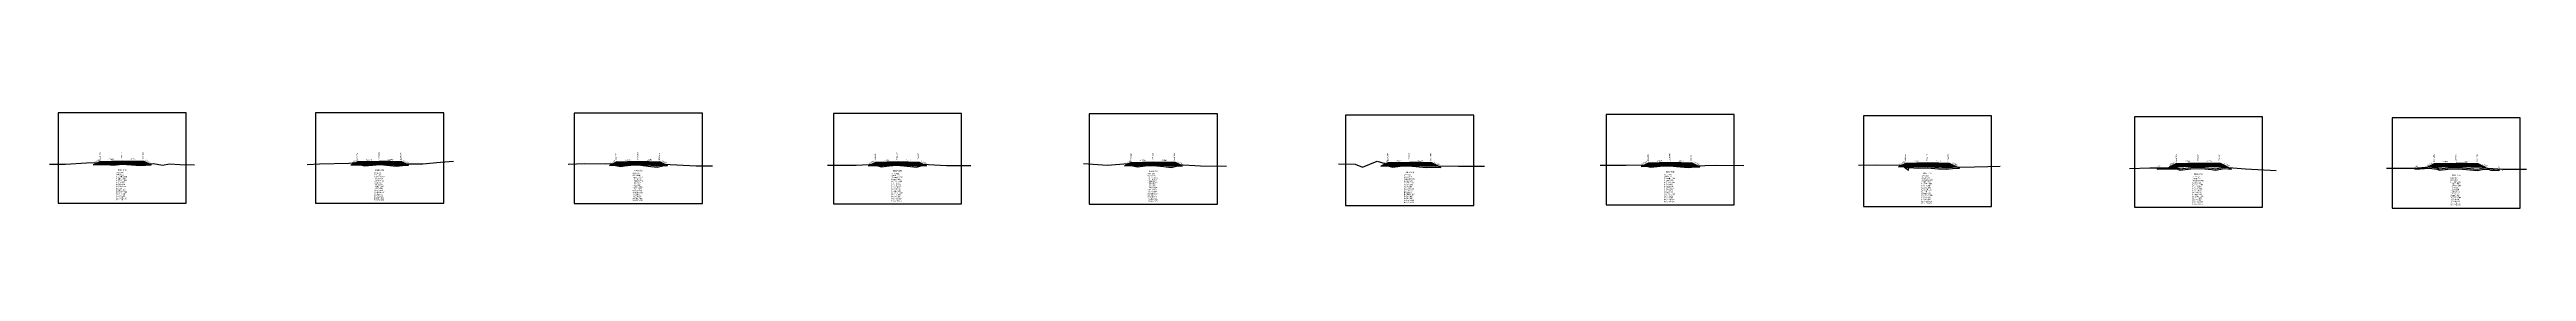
# Model space of a CAD drawing. Extents: x -7 to 78429, y 1189 to 1262.
# Drawn here: x 2437 to 3011, y 1224 to 1246 of the extents above; entities that cross this region are included whole.
import ezdxf
from ezdxf.enums import TextEntityAlignment as Align

# ---------------------------------------------------------------- set-up
doc = ezdxf.new("R2010")
doc.units = 0

msp = doc.modelspace()

# ---------------------------------------------------------------- linework, layer by layer
at = {"layer": 'A4_BORDER', "color": 7}
for points in [[(2439.026, 1225.104), (2468.726, 1225.104), (2468.726, 1246.104), (2439.026, 1246.104), (2439.026, 1225.104)], [(2498.672, 1225.06), (2528.372, 1225.06), (2528.372, 1246.06), (2498.672, 1246.06), (2498.672, 1225.06)], [(2558.595, 1224.96), (2588.295, 1224.96), (2588.295, 1245.96), (2558.595, 1245.96), (2558.595, 1224.96)], [(2618.633, 1224.92), (2648.333, 1224.92), (2648.333, 1245.92), (2618.633, 1245.92), (2618.633, 1224.92)], [(2677.893, 1224.853), (2707.593, 1224.853), (2707.593, 1245.853), (2677.893, 1245.853), (2677.893, 1224.853)], [(2737.3, 1224.552), (2767, 1224.552), (2767, 1245.552), (2737.3, 1245.552), (2737.3, 1224.552)], [(2797.625, 1224.67), (2827.325, 1224.67), (2827.325, 1245.67), (2797.625, 1245.67), (2797.625, 1224.67)], [(2857.23, 1224.335), (2886.93, 1224.335), (2886.93, 1245.335), (2857.23, 1245.335), (2857.23, 1224.335)], [(2920.007, 1224.145), (2949.707, 1224.145), (2949.707, 1245.145), (2920.007, 1245.145), (2920.007, 1224.145)], [(2979.709, 1223.877), (3009.409, 1223.877), (3009.409, 1244.877), (2979.709, 1244.877), (2979.709, 1223.877)]]:
    msp.add_lwpolyline(points, dxfattribs=at)
at = {"layer": 'CLEAR_GROUND', "color": 8}
for points in [[(2447.7, 1234.205), (2448.953, 1234.251), (2451.802, 1233.92), (2453.877, 1234.133), (2458.091, 1233.79), (2460.541, 1233.96)], [(2507.4, 1234.173), (2507.964, 1234.226), (2510.098, 1233.773), (2513.68, 1234.079), (2517.441, 1233.694), (2519.539, 1233.915), (2520.148, 1233.921)], [(2567.1, 1234.004), (2567.315, 1234.021), (2569.409, 1233.568), (2570.249, 1233.727), (2571.682, 1233.886), (2573.436, 1233.981), (2576.335, 1233.617), (2577.774, 1233.449), (2579.416, 1233.853), (2580.176, 1233.81)], [(2626.8, 1233.776), (2628.369, 1233.868), (2629.809, 1233.525), (2631.521, 1233.724), (2633.352, 1233.871), (2636.497, 1233.587), (2637.781, 1233.434), (2639.306, 1233.808), (2640.177, 1233.77)], [(2686.5, 1233.937), (2686.875, 1233.965), (2689.059, 1233.484), (2690.841, 1233.734), (2692.79, 1233.857), (2695.143, 1233.617), (2696.913, 1233.385), (2698.397, 1233.769), (2699.453, 1233.703)], [(2746.2, 1234.025), (2747.618, 1233.604), (2748.244, 1233.452), (2749.911, 1233.648), (2751.963, 1233.763), (2754.361, 1233.556), (2755.931, 1233.352), (2758.033, 1233.418), (2759.346, 1233.402)], [(2805.9, 1233.653), (2806.947, 1233.659), (2807.968, 1233.459), (2810.192, 1233.703), (2812.427, 1233.77), (2813.948, 1233.595), (2816.75, 1233.363), (2818.072, 1233.483), (2819.318, 1233.52)], [(2865.6, 1233.642), (2866.449, 1233.636), (2867.671, 1232.747), (2867.764, 1233.387), (2870.087, 1233.201), (2872.098, 1233.284), (2874.621, 1233.091), (2876.402, 1232.972), (2877.883, 1233.167), (2879.474, 1233.185)], [(2925.3, 1233.005), (2929.869, 1233.023), (2930.577, 1232.775), (2933.111, 1233.066), (2935.453, 1233.158), (2937.956, 1232.904), (2938.69, 1232.716), (2940.871, 1233.115), (2942.513, 1232.995)], [(2985, 1232.945), (2988.365, 1233.199), (2990.042, 1232.967), (2990.653, 1232.775), (2992.66, 1232.96), (2995.153, 1233.038), (2997.79, 1232.808), (2999.523, 1232.64), (3000.929, 1233.004), (3004.616, 1232.727)]]:
    msp.add_lwpolyline(points, dxfattribs=at)
at = {"layer": 'DESIGN_ROAD_TRIMMED', "color": 1}
for points in [[(2447.7, 1234.205), (2448.876, 1234.793), (2448.876, 1234.793), (2448.771, 1234.74), (2448.771, 1234.74), (2448.455, 1234.582), (2448.455, 1234.582), (2448.139, 1234.425), (2448.139, 1234.425), (2447.823, 1234.267), (2447.823, 1234.267), (2447.508, 1234.109), (2447.508, 1234.109), (2447.192, 1233.951), (2453.876, 1234.118), (2453.876, 1234.268), (2453.876, 1234.268), (2453.876, 1234.418), (2453.876, 1234.418), (2453.876, 1234.568), (2453.876, 1234.568), (2453.876, 1234.718), (2453.876, 1234.718), (2453.876, 1234.868), (2453.876, 1234.868), (2453.876, 1234.918), (2453.876, 1234.918), (2453.876, 1234.918), (2453.876, 1234.918), (2453.876, 1234.918), (2453.876, 1234.868), (2453.876, 1234.868), (2453.876, 1234.718), (2453.876, 1234.718), (2453.876, 1234.568), (2453.876, 1234.568), (2453.876, 1234.418), (2453.876, 1234.418), (2453.876, 1234.268), (2453.876, 1234.268), (2453.876, 1234.118), (2460.56, 1233.951), (2460.245, 1234.109), (2460.245, 1234.109), (2459.929, 1234.267), (2459.929, 1234.267), (2459.613, 1234.425), (2459.613, 1234.425), (2459.297, 1234.582), (2459.297, 1234.582), (2458.981, 1234.74), (2458.981, 1234.74), (2458.876, 1234.793), (2458.876, 1234.793), (2460.541, 1233.96)], [(2507.4, 1234.173), (2508.522, 1234.734), (2508.522, 1234.734), (2508.417, 1234.681), (2508.417, 1234.681), (2508.101, 1234.523), (2508.101, 1234.523), (2507.785, 1234.366), (2507.785, 1234.366), (2507.47, 1234.208), (2507.47, 1234.208), (2507.154, 1234.05), (2507.154, 1234.05), (2506.838, 1233.892), (2513.522, 1234.059), (2513.522, 1234.209), (2513.522, 1234.209), (2513.522, 1234.359), (2513.522, 1234.359), (2513.522, 1234.509), (2513.522, 1234.509), (2513.522, 1234.659), (2513.522, 1234.659), (2513.522, 1234.809), (2513.522, 1234.809), (2513.522, 1234.859), (2513.522, 1234.859), (2513.522, 1234.859), (2513.522, 1234.859), (2513.522, 1234.859), (2513.522, 1234.809), (2513.522, 1234.809), (2513.522, 1234.659), (2513.522, 1234.659), (2513.522, 1234.509), (2513.522, 1234.509), (2513.522, 1234.359), (2513.522, 1234.359), (2513.522, 1234.209), (2513.522, 1234.209), (2513.522, 1234.059), (2520.206, 1233.892), (2519.891, 1234.05), (2519.891, 1234.05), (2519.575, 1234.208), (2519.575, 1234.208), (2519.259, 1234.366), (2519.259, 1234.366), (2518.943, 1234.523), (2518.943, 1234.523), (2518.627, 1234.681), (2518.627, 1234.681), (2518.522, 1234.734), (2518.522, 1234.734), (2520.148, 1233.921)], [(2567.1, 1234.004), (2568.445, 1234.676), (2568.445, 1234.676), (2568.339, 1234.623), (2568.339, 1234.623), (2568.024, 1234.465), (2568.024, 1234.465), (2567.708, 1234.308), (2567.708, 1234.308), (2567.392, 1234.15), (2567.392, 1234.15), (2567.076, 1233.992), (2567.076, 1233.992), (2566.761, 1233.834), (2573.445, 1234.001), (2573.445, 1234.151), (2573.445, 1234.151), (2573.445, 1234.301), (2573.445, 1234.301), (2573.445, 1234.451), (2573.445, 1234.451), (2573.445, 1234.601), (2573.445, 1234.601), (2573.445, 1234.751), (2573.445, 1234.751), (2573.445, 1234.801), (2573.445, 1234.801), (2573.445, 1234.801), (2573.445, 1234.801), (2573.445, 1234.801), (2573.445, 1234.751), (2573.445, 1234.751), (2573.445, 1234.601), (2573.445, 1234.601), (2573.445, 1234.451), (2573.445, 1234.451), (2573.445, 1234.301), (2573.445, 1234.301), (2573.445, 1234.151), (2573.445, 1234.151), (2573.445, 1234.001), (2580.129, 1233.834), (2579.813, 1233.992), (2579.813, 1233.992), (2579.497, 1234.15), (2579.497, 1234.15), (2579.182, 1234.308), (2579.182, 1234.308), (2578.866, 1234.465), (2578.866, 1234.465), (2578.55, 1234.623), (2578.55, 1234.623), (2578.445, 1234.676), (2578.445, 1234.676), (2580.176, 1233.81)], [(2626.8, 1233.776), (2628.483, 1234.617), (2628.483, 1234.617), (2628.378, 1234.564), (2628.378, 1234.564), (2628.062, 1234.406), (2628.062, 1234.406), (2627.746, 1234.249), (2627.746, 1234.249), (2627.43, 1234.091), (2627.43, 1234.091), (2627.114, 1233.933), (2627.114, 1233.933), (2626.799, 1233.775), (2633.483, 1233.942), (2633.483, 1234.092), (2633.483, 1234.092), (2633.483, 1234.242), (2633.483, 1234.242), (2633.483, 1234.392), (2633.483, 1234.392), (2633.483, 1234.542), (2633.483, 1234.542), (2633.483, 1234.692), (2633.483, 1234.692), (2633.483, 1234.742), (2633.483, 1234.742), (2633.483, 1234.742), (2633.483, 1234.742), (2633.483, 1234.742), (2633.483, 1234.692), (2633.483, 1234.692), (2633.483, 1234.542), (2633.483, 1234.542), (2633.483, 1234.392), (2633.483, 1234.392), (2633.483, 1234.242), (2633.483, 1234.242), (2633.483, 1234.092), (2633.483, 1234.092), (2633.483, 1233.942), (2640.167, 1233.775), (2639.851, 1233.933), (2639.851, 1233.933), (2639.536, 1234.091), (2639.536, 1234.091), (2639.22, 1234.249), (2639.22, 1234.249), (2638.904, 1234.406), (2638.904, 1234.406), (2638.588, 1234.564), (2638.588, 1234.564), (2638.483, 1234.617), (2638.483, 1234.617), (2640.177, 1233.77)], [(2686.5, 1233.937), (2687.743, 1234.558), (2687.743, 1234.558), (2687.638, 1234.505), (2687.638, 1234.505), (2687.322, 1234.347), (2687.322, 1234.347), (2687.006, 1234.19), (2687.006, 1234.19), (2686.69, 1234.032), (2686.69, 1234.032), (2686.375, 1233.874), (2686.375, 1233.874), (2686.059, 1233.716), (2692.743, 1233.883), (2692.743, 1234.033), (2692.743, 1234.033), (2692.743, 1234.183), (2692.743, 1234.183), (2692.743, 1234.333), (2692.743, 1234.333), (2692.743, 1234.483), (2692.743, 1234.483), (2692.743, 1234.633), (2692.743, 1234.633), (2692.743, 1234.683), (2692.743, 1234.683), (2692.743, 1234.683), (2692.743, 1234.683), (2692.743, 1234.683), (2692.743, 1234.633), (2692.743, 1234.633), (2692.743, 1234.483), (2692.743, 1234.483), (2692.743, 1234.333), (2692.743, 1234.333), (2692.743, 1234.183), (2692.743, 1234.183), (2692.743, 1234.033), (2692.743, 1234.033), (2692.743, 1233.883), (2699.427, 1233.716), (2699.111, 1233.874), (2699.111, 1233.874), (2698.796, 1234.032), (2698.796, 1234.032), (2698.48, 1234.19), (2698.48, 1234.19), (2698.164, 1234.347), (2698.164, 1234.347), (2697.848, 1234.505), (2697.848, 1234.505), (2697.743, 1234.558), (2697.743, 1234.558), (2699.453, 1233.703)], [(2746.2, 1234.025), (2747.15, 1234.5), (2747.15, 1234.5), (2747.045, 1234.447), (2747.045, 1234.447), (2746.729, 1234.289), (2746.729, 1234.289), (2746.414, 1234.132), (2746.414, 1234.132), (2746.098, 1233.974), (2746.098, 1233.974), (2745.782, 1233.816), (2745.782, 1233.816), (2745.466, 1233.658), (2752.15, 1233.825), (2752.15, 1233.975), (2752.15, 1233.975), (2752.15, 1234.125), (2752.15, 1234.125), (2752.15, 1234.275), (2752.15, 1234.275), (2752.15, 1234.425), (2752.15, 1234.425), (2752.15, 1234.575), (2752.15, 1234.575), (2752.15, 1234.625), (2752.15, 1234.625), (2752.15, 1234.625), (2752.15, 1234.625), (2752.15, 1234.625), (2752.15, 1234.575), (2752.15, 1234.575), (2752.15, 1234.425), (2752.15, 1234.425), (2752.15, 1234.275), (2752.15, 1234.275), (2752.15, 1234.125), (2752.15, 1234.125), (2752.15, 1233.975), (2752.15, 1233.975), (2752.15, 1233.825), (2758.835, 1233.658), (2758.519, 1233.816), (2758.519, 1233.816), (2758.203, 1233.974), (2758.203, 1233.974), (2757.887, 1234.132), (2757.887, 1234.132), (2757.571, 1234.289), (2757.571, 1234.289), (2757.256, 1234.447), (2757.256, 1234.447), (2757.15, 1234.5), (2757.15, 1234.5), (2759.346, 1233.402)], [(2805.9, 1233.653), (2807.475, 1234.441), (2807.475, 1234.441), (2807.37, 1234.388), (2807.37, 1234.388), (2807.054, 1234.23), (2807.054, 1234.23), (2806.739, 1234.073), (2806.739, 1234.073), (2806.423, 1233.915), (2806.423, 1233.915), (2806.107, 1233.757), (2806.107, 1233.757), (2805.791, 1233.599), (2812.475, 1233.766), (2812.475, 1233.916), (2812.475, 1233.916), (2812.475, 1234.066), (2812.475, 1234.066), (2812.475, 1234.216), (2812.475, 1234.216), (2812.475, 1234.366), (2812.475, 1234.366), (2812.475, 1234.516), (2812.475, 1234.516), (2812.475, 1234.566), (2812.475, 1234.566), (2812.475, 1234.566), (2812.475, 1234.566), (2812.475, 1234.566), (2812.475, 1234.516), (2812.475, 1234.516), (2812.475, 1234.366), (2812.475, 1234.366), (2812.475, 1234.216), (2812.475, 1234.216), (2812.475, 1234.066), (2812.475, 1234.066), (2812.475, 1233.916), (2812.475, 1233.916), (2812.475, 1233.766), (2819.16, 1233.599), (2818.844, 1233.757), (2818.844, 1233.757), (2818.528, 1233.915), (2818.528, 1233.915), (2818.212, 1234.073), (2818.212, 1234.073), (2817.896, 1234.23), (2817.896, 1234.23), (2817.581, 1234.388), (2817.581, 1234.388), (2817.475, 1234.441), (2817.475, 1234.441), (2819.318, 1233.52)], [(2865.6, 1233.642), (2867.08, 1234.382), (2867.08, 1234.382), (2866.975, 1234.329), (2866.975, 1234.329), (2866.659, 1234.171), (2866.659, 1234.171), (2866.343, 1234.014), (2866.343, 1234.014), (2866.028, 1233.856), (2866.028, 1233.856), (2865.712, 1233.698), (2865.712, 1233.698), (2865.396, 1233.54), (2872.08, 1233.707), (2872.08, 1233.857), (2872.08, 1233.857), (2872.08, 1234.007), (2872.08, 1234.007), (2872.08, 1234.157), (2872.08, 1234.157), (2872.08, 1234.307), (2872.08, 1234.307), (2872.08, 1234.457), (2872.08, 1234.457), (2872.08, 1234.507), (2872.08, 1234.507), (2872.08, 1234.507), (2872.08, 1234.507), (2872.08, 1234.507), (2872.08, 1234.457), (2872.08, 1234.457), (2872.08, 1234.307), (2872.08, 1234.307), (2872.08, 1234.157), (2872.08, 1234.157), (2872.08, 1234.007), (2872.08, 1234.007), (2872.08, 1233.857), (2872.08, 1233.857), (2872.08, 1233.707), (2878.764, 1233.54), (2878.449, 1233.698), (2878.449, 1233.698), (2878.133, 1233.856), (2878.133, 1233.856), (2877.817, 1234.014), (2877.817, 1234.014), (2877.501, 1234.171), (2877.501, 1234.171), (2877.186, 1234.329), (2877.186, 1234.329), (2877.08, 1234.382), (2877.08, 1234.382), (2879.474, 1233.185)], [(2925.3, 1233.005), (2925.857, 1233.323), (2927.857, 1233.323), (2929.857, 1234.323), (2929.857, 1234.323), (2929.752, 1234.27), (2929.752, 1234.27), (2929.436, 1234.112), (2929.436, 1234.112), (2929.12, 1233.955), (2929.12, 1233.955), (2928.804, 1233.797), (2928.804, 1233.797), (2928.489, 1233.639), (2928.489, 1233.639), (2928.173, 1233.481), (2934.857, 1233.648), (2934.857, 1233.798), (2934.857, 1233.798), (2934.857, 1233.948), (2934.857, 1233.948), (2934.857, 1234.098), (2934.857, 1234.098), (2934.857, 1234.248), (2934.857, 1234.248), (2934.857, 1234.398), (2934.857, 1234.398), (2934.857, 1234.448), (2934.857, 1234.448), (2934.857, 1234.448), (2934.857, 1234.448), (2934.857, 1234.448), (2934.857, 1234.398), (2934.857, 1234.398), (2934.857, 1234.248), (2934.857, 1234.248), (2934.857, 1234.098), (2934.857, 1234.098), (2934.857, 1233.948), (2934.857, 1233.948), (2934.857, 1233.798), (2934.857, 1233.798), (2934.857, 1233.648), (2941.541, 1233.481), (2941.225, 1233.639), (2941.225, 1233.639), (2940.91, 1233.797), (2940.91, 1233.797), (2940.594, 1233.955), (2940.594, 1233.955), (2940.278, 1234.112), (2940.278, 1234.112), (2939.962, 1234.27), (2939.962, 1234.27), (2939.857, 1234.323), (2939.857, 1234.323), (2942.513, 1232.995)], [(2985, 1232.945), (2985.559, 1233.265), (2987.559, 1233.265), (2989.559, 1234.265), (2989.559, 1234.265), (2989.454, 1234.212), (2989.454, 1234.212), (2989.138, 1234.054), (2989.138, 1234.054), (2988.822, 1233.897), (2988.822, 1233.897), (2988.507, 1233.739), (2988.507, 1233.739), (2988.191, 1233.581), (2988.191, 1233.581), (2987.875, 1233.423), (2994.559, 1233.59), (2994.559, 1233.74), (2994.559, 1233.74), (2994.559, 1233.89), (2994.559, 1233.89), (2994.559, 1234.04), (2994.559, 1234.04), (2994.559, 1234.19), (2994.559, 1234.19), (2994.559, 1234.34), (2994.559, 1234.34), (2994.559, 1234.39), (2994.559, 1234.39), (2994.559, 1234.39), (2994.559, 1234.39), (2994.559, 1234.39), (2994.559, 1234.34), (2994.559, 1234.34), (2994.559, 1234.19), (2994.559, 1234.19), (2994.559, 1234.04), (2994.559, 1234.04), (2994.559, 1233.89), (2994.559, 1233.89), (2994.559, 1233.74), (2994.559, 1233.74), (2994.559, 1233.59), (3001.243, 1233.423), (3000.928, 1233.581), (3000.928, 1233.581), (3000.612, 1233.739), (3000.612, 1233.739), (3000.296, 1233.897), (3000.296, 1233.897), (2999.98, 1234.054), (2999.98, 1234.054), (2999.665, 1234.212), (2999.665, 1234.212), (2999.559, 1234.265), (2999.559, 1234.265), (3002.559, 1232.765), (3004.559, 1232.765), (3004.616, 1232.727)]]:
    msp.add_lwpolyline(points, dxfattribs=at)
at = {"layer": 'FINISHED_ROAD', "color": 2}
for points in [[(2448.876, 1234.793), (2448.876, 1234.793), (2453.876, 1234.918), (2458.876, 1234.793), (2458.876, 1234.793)], [(2508.522, 1234.734), (2508.522, 1234.734), (2513.522, 1234.859), (2518.522, 1234.734), (2518.522, 1234.734)], [(2568.445, 1234.676), (2568.445, 1234.676), (2573.445, 1234.801), (2578.445, 1234.676), (2578.445, 1234.676)], [(2628.483, 1234.617), (2628.483, 1234.617), (2633.483, 1234.742), (2638.483, 1234.617), (2638.483, 1234.617)], [(2687.743, 1234.558), (2687.743, 1234.558), (2692.743, 1234.683), (2697.743, 1234.558), (2697.743, 1234.558)], [(2747.15, 1234.5), (2747.15, 1234.5), (2752.15, 1234.625), (2757.15, 1234.5), (2757.15, 1234.5)], [(2807.475, 1234.441), (2807.475, 1234.441), (2812.475, 1234.566), (2817.475, 1234.441), (2817.475, 1234.441)], [(2867.08, 1234.382), (2867.08, 1234.382), (2872.08, 1234.507), (2877.08, 1234.382), (2877.08, 1234.382)], [(2925.857, 1233.323), (2927.857, 1233.323), (2929.857, 1234.323), (2929.857, 1234.323), (2934.857, 1234.448), (2939.857, 1234.323), (2939.857, 1234.323)], [(2985.559, 1233.265), (2987.559, 1233.265), (2989.559, 1234.265), (2989.559, 1234.265), (2994.559, 1234.39), (2999.559, 1234.265), (2999.559, 1234.265), (3002.559, 1232.765), (3004.559, 1232.765)]]:
    msp.add_lwpolyline(points, dxfattribs=at)
at = {"layer": 'LAYER_0', "color": 4}
for points in [[(2448.876, 1234.793), (2448.771, 1234.74), (2453.876, 1234.868), (2453.876, 1234.918)], [(2508.522, 1234.734), (2508.417, 1234.681), (2513.522, 1234.809), (2513.522, 1234.859)], [(2568.445, 1234.676), (2568.339, 1234.623), (2573.445, 1234.751), (2573.445, 1234.801)], [(2628.483, 1234.617), (2628.378, 1234.564), (2633.483, 1234.692), (2633.483, 1234.742)], [(2687.743, 1234.558), (2687.638, 1234.505), (2692.743, 1234.633), (2692.743, 1234.683)], [(2747.15, 1234.5), (2747.045, 1234.447), (2752.15, 1234.575), (2752.15, 1234.625)], [(2807.475, 1234.441), (2807.37, 1234.388), (2812.475, 1234.516), (2812.475, 1234.566)], [(2867.08, 1234.382), (2866.975, 1234.329), (2872.08, 1234.457), (2872.08, 1234.507)], [(2929.857, 1234.323), (2929.752, 1234.27), (2934.857, 1234.398), (2934.857, 1234.448)], [(2989.559, 1234.265), (2989.454, 1234.212), (2994.559, 1234.34), (2994.559, 1234.39)]]:
    msp.add_lwpolyline(points, dxfattribs=at)
at = {"layer": 'LAYER_1', "color": 4}
for points in [[(2448.771, 1234.74), (2448.455, 1234.582), (2453.876, 1234.718), (2453.876, 1234.868)], [(2508.417, 1234.681), (2508.101, 1234.523), (2513.522, 1234.659), (2513.522, 1234.809)], [(2568.339, 1234.623), (2568.024, 1234.465), (2573.445, 1234.601), (2573.445, 1234.751)], [(2628.378, 1234.564), (2628.062, 1234.406), (2633.483, 1234.542), (2633.483, 1234.692)], [(2687.638, 1234.505), (2687.322, 1234.347), (2692.743, 1234.483), (2692.743, 1234.633)], [(2747.045, 1234.447), (2746.729, 1234.289), (2752.15, 1234.425), (2752.15, 1234.575)], [(2807.37, 1234.388), (2807.054, 1234.23), (2812.475, 1234.366), (2812.475, 1234.516)], [(2866.975, 1234.329), (2866.659, 1234.171), (2872.08, 1234.307), (2872.08, 1234.457)], [(2929.752, 1234.27), (2929.436, 1234.112), (2934.857, 1234.248), (2934.857, 1234.398)], [(2989.454, 1234.212), (2989.138, 1234.054), (2994.559, 1234.19), (2994.559, 1234.34)]]:
    msp.add_lwpolyline(points, dxfattribs=at)
at = {"layer": 'LAYER_10', "color": 6}
for points in [[(2459.929, 1234.267), (2460.245, 1234.109), (2453.876, 1234.268), (2453.876, 1234.418)], [(2519.575, 1234.208), (2519.891, 1234.05), (2513.522, 1234.209), (2513.522, 1234.359)], [(2579.497, 1234.15), (2579.813, 1233.992), (2573.445, 1234.151), (2573.445, 1234.301)], [(2639.536, 1234.091), (2639.851, 1233.933), (2633.483, 1234.092), (2633.483, 1234.242)], [(2698.796, 1234.032), (2699.111, 1233.874), (2692.743, 1234.033), (2692.743, 1234.183)], [(2758.203, 1233.974), (2758.519, 1233.816), (2752.15, 1233.975), (2752.15, 1234.125)], [(2818.528, 1233.915), (2818.844, 1233.757), (2812.475, 1233.916), (2812.475, 1234.066)], [(2878.133, 1233.856), (2878.449, 1233.698), (2872.08, 1233.857), (2872.08, 1234.007)], [(2940.91, 1233.797), (2941.225, 1233.639), (2934.857, 1233.798), (2934.857, 1233.948)], [(3000.612, 1233.739), (3000.928, 1233.581), (2994.559, 1233.74), (2994.559, 1233.89)]]:
    msp.add_lwpolyline(points, dxfattribs=at)
at = {"layer": 'LAYER_11', "color": 6}
for points in [[(2460.245, 1234.109), (2460.56, 1233.951), (2453.876, 1234.118), (2453.876, 1234.268)], [(2519.891, 1234.05), (2520.206, 1233.892), (2513.522, 1234.059), (2513.522, 1234.209)], [(2579.813, 1233.992), (2580.129, 1233.834), (2573.445, 1234.001), (2573.445, 1234.151)], [(2639.851, 1233.933), (2640.167, 1233.775), (2633.483, 1233.942), (2633.483, 1234.092)], [(2699.111, 1233.874), (2699.427, 1233.716), (2692.743, 1233.883), (2692.743, 1234.033)], [(2758.519, 1233.816), (2758.835, 1233.658), (2752.15, 1233.825), (2752.15, 1233.975)], [(2818.844, 1233.757), (2819.16, 1233.599), (2812.475, 1233.766), (2812.475, 1233.916)], [(2878.449, 1233.698), (2878.764, 1233.54), (2872.08, 1233.707), (2872.08, 1233.857)], [(2941.225, 1233.639), (2941.541, 1233.481), (2934.857, 1233.648), (2934.857, 1233.798)], [(3000.928, 1233.581), (3001.243, 1233.423), (2994.559, 1233.59), (2994.559, 1233.74)]]:
    msp.add_lwpolyline(points, dxfattribs=at)
at = {"layer": 'LAYER_2', "color": 4}
for points in [[(2448.455, 1234.582), (2448.139, 1234.425), (2453.876, 1234.568), (2453.876, 1234.718)], [(2508.101, 1234.523), (2507.785, 1234.366), (2513.522, 1234.509), (2513.522, 1234.659)], [(2568.024, 1234.465), (2567.708, 1234.308), (2573.445, 1234.451), (2573.445, 1234.601)], [(2628.062, 1234.406), (2627.746, 1234.249), (2633.483, 1234.392), (2633.483, 1234.542)], [(2687.322, 1234.347), (2687.006, 1234.19), (2692.743, 1234.333), (2692.743, 1234.483)], [(2746.729, 1234.289), (2746.414, 1234.132), (2752.15, 1234.275), (2752.15, 1234.425)], [(2807.054, 1234.23), (2806.739, 1234.073), (2812.475, 1234.216), (2812.475, 1234.366)], [(2866.659, 1234.171), (2866.343, 1234.014), (2872.08, 1234.157), (2872.08, 1234.307)], [(2929.436, 1234.112), (2929.12, 1233.955), (2934.857, 1234.098), (2934.857, 1234.248)], [(2989.138, 1234.054), (2988.822, 1233.897), (2994.559, 1234.04), (2994.559, 1234.19)]]:
    msp.add_lwpolyline(points, dxfattribs=at)
at = {"layer": 'LAYER_3', "color": 4}
for points in [[(2448.139, 1234.425), (2447.823, 1234.267), (2453.876, 1234.418), (2453.876, 1234.568)], [(2507.785, 1234.366), (2507.47, 1234.208), (2513.522, 1234.359), (2513.522, 1234.509)], [(2567.708, 1234.308), (2567.392, 1234.15), (2573.445, 1234.301), (2573.445, 1234.451)], [(2627.746, 1234.249), (2627.43, 1234.091), (2633.483, 1234.242), (2633.483, 1234.392)], [(2687.006, 1234.19), (2686.69, 1234.032), (2692.743, 1234.183), (2692.743, 1234.333)], [(2746.414, 1234.132), (2746.098, 1233.974), (2752.15, 1234.125), (2752.15, 1234.275)], [(2806.739, 1234.073), (2806.423, 1233.915), (2812.475, 1234.066), (2812.475, 1234.216)], [(2866.343, 1234.014), (2866.028, 1233.856), (2872.08, 1234.007), (2872.08, 1234.157)], [(2929.12, 1233.955), (2928.804, 1233.797), (2934.857, 1233.948), (2934.857, 1234.098)], [(2988.822, 1233.897), (2988.507, 1233.739), (2994.559, 1233.89), (2994.559, 1234.04)]]:
    msp.add_lwpolyline(points, dxfattribs=at)
at = {"layer": 'LAYER_4', "color": 4}
for points in [[(2447.823, 1234.267), (2447.508, 1234.109), (2453.876, 1234.268), (2453.876, 1234.418)], [(2507.47, 1234.208), (2507.154, 1234.05), (2513.522, 1234.209), (2513.522, 1234.359)], [(2567.392, 1234.15), (2567.076, 1233.992), (2573.445, 1234.151), (2573.445, 1234.301)], [(2627.43, 1234.091), (2627.114, 1233.933), (2633.483, 1234.092), (2633.483, 1234.242)], [(2686.69, 1234.032), (2686.375, 1233.874), (2692.743, 1234.033), (2692.743, 1234.183)], [(2746.098, 1233.974), (2745.782, 1233.816), (2752.15, 1233.975), (2752.15, 1234.125)], [(2806.423, 1233.915), (2806.107, 1233.757), (2812.475, 1233.916), (2812.475, 1234.066)], [(2866.028, 1233.856), (2865.712, 1233.698), (2872.08, 1233.857), (2872.08, 1234.007)], [(2928.804, 1233.797), (2928.489, 1233.639), (2934.857, 1233.798), (2934.857, 1233.948)], [(2988.507, 1233.739), (2988.191, 1233.581), (2994.559, 1233.74), (2994.559, 1233.89)]]:
    msp.add_lwpolyline(points, dxfattribs=at)
at = {"layer": 'LAYER_5', "color": 4}
for points in [[(2447.508, 1234.109), (2447.192, 1233.951), (2453.876, 1234.118), (2453.876, 1234.268)], [(2507.154, 1234.05), (2506.838, 1233.892), (2513.522, 1234.059), (2513.522, 1234.209)], [(2567.076, 1233.992), (2566.761, 1233.834), (2573.445, 1234.001), (2573.445, 1234.151)], [(2627.114, 1233.933), (2626.799, 1233.775), (2633.483, 1233.942), (2633.483, 1234.092)], [(2686.375, 1233.874), (2686.059, 1233.716), (2692.743, 1233.883), (2692.743, 1234.033)], [(2745.782, 1233.816), (2745.466, 1233.658), (2752.15, 1233.825), (2752.15, 1233.975)], [(2806.107, 1233.757), (2805.791, 1233.599), (2812.475, 1233.766), (2812.475, 1233.916)], [(2865.712, 1233.698), (2865.396, 1233.54), (2872.08, 1233.707), (2872.08, 1233.857)], [(2928.489, 1233.639), (2928.173, 1233.481), (2934.857, 1233.648), (2934.857, 1233.798)], [(2988.191, 1233.581), (2987.875, 1233.423), (2994.559, 1233.59), (2994.559, 1233.74)]]:
    msp.add_lwpolyline(points, dxfattribs=at)
at = {"layer": 'LAYER_6', "color": 6}
for points in [[(2458.876, 1234.793), (2458.981, 1234.74), (2453.876, 1234.868), (2453.876, 1234.918)], [(2518.522, 1234.734), (2518.627, 1234.681), (2513.522, 1234.809), (2513.522, 1234.859)], [(2578.445, 1234.676), (2578.55, 1234.623), (2573.445, 1234.751), (2573.445, 1234.801)], [(2638.483, 1234.617), (2638.588, 1234.564), (2633.483, 1234.692), (2633.483, 1234.742)], [(2697.743, 1234.558), (2697.848, 1234.505), (2692.743, 1234.633), (2692.743, 1234.683)], [(2757.15, 1234.5), (2757.256, 1234.447), (2752.15, 1234.575), (2752.15, 1234.625)], [(2817.475, 1234.441), (2817.581, 1234.388), (2812.475, 1234.516), (2812.475, 1234.566)], [(2877.08, 1234.382), (2877.186, 1234.329), (2872.08, 1234.457), (2872.08, 1234.507)], [(2939.857, 1234.323), (2939.962, 1234.27), (2934.857, 1234.398), (2934.857, 1234.448)], [(2999.559, 1234.265), (2999.665, 1234.212), (2994.559, 1234.34), (2994.559, 1234.39)]]:
    msp.add_lwpolyline(points, dxfattribs=at)
at = {"layer": 'LAYER_7', "color": 6}
for points in [[(2458.981, 1234.74), (2459.297, 1234.582), (2453.876, 1234.718), (2453.876, 1234.868)], [(2518.627, 1234.681), (2518.943, 1234.523), (2513.522, 1234.659), (2513.522, 1234.809)], [(2578.55, 1234.623), (2578.866, 1234.465), (2573.445, 1234.601), (2573.445, 1234.751)], [(2638.588, 1234.564), (2638.904, 1234.406), (2633.483, 1234.542), (2633.483, 1234.692)], [(2697.848, 1234.505), (2698.164, 1234.347), (2692.743, 1234.483), (2692.743, 1234.633)], [(2757.256, 1234.447), (2757.571, 1234.289), (2752.15, 1234.425), (2752.15, 1234.575)], [(2817.581, 1234.388), (2817.896, 1234.23), (2812.475, 1234.366), (2812.475, 1234.516)], [(2877.186, 1234.329), (2877.501, 1234.171), (2872.08, 1234.307), (2872.08, 1234.457)], [(2939.962, 1234.27), (2940.278, 1234.112), (2934.857, 1234.248), (2934.857, 1234.398)], [(2999.665, 1234.212), (2999.98, 1234.054), (2994.559, 1234.19), (2994.559, 1234.34)]]:
    msp.add_lwpolyline(points, dxfattribs=at)
at = {"layer": 'LAYER_8', "color": 6}
for points in [[(2459.297, 1234.582), (2459.613, 1234.425), (2453.876, 1234.568), (2453.876, 1234.718)], [(2518.943, 1234.523), (2519.259, 1234.366), (2513.522, 1234.509), (2513.522, 1234.659)], [(2578.866, 1234.465), (2579.182, 1234.308), (2573.445, 1234.451), (2573.445, 1234.601)], [(2638.904, 1234.406), (2639.22, 1234.249), (2633.483, 1234.392), (2633.483, 1234.542)], [(2698.164, 1234.347), (2698.48, 1234.19), (2692.743, 1234.333), (2692.743, 1234.483)], [(2757.571, 1234.289), (2757.887, 1234.132), (2752.15, 1234.275), (2752.15, 1234.425)], [(2817.896, 1234.23), (2818.212, 1234.073), (2812.475, 1234.216), (2812.475, 1234.366)], [(2877.501, 1234.171), (2877.817, 1234.014), (2872.08, 1234.157), (2872.08, 1234.307)], [(2940.278, 1234.112), (2940.594, 1233.955), (2934.857, 1234.098), (2934.857, 1234.248)], [(2999.98, 1234.054), (3000.296, 1233.897), (2994.559, 1234.04), (2994.559, 1234.19)]]:
    msp.add_lwpolyline(points, dxfattribs=at)
at = {"layer": 'LAYER_9', "color": 6}
for points in [[(2459.613, 1234.425), (2459.929, 1234.267), (2453.876, 1234.418), (2453.876, 1234.568)], [(2519.259, 1234.366), (2519.575, 1234.208), (2513.522, 1234.359), (2513.522, 1234.509)], [(2579.182, 1234.308), (2579.497, 1234.15), (2573.445, 1234.301), (2573.445, 1234.451)], [(2639.22, 1234.249), (2639.536, 1234.091), (2633.483, 1234.242), (2633.483, 1234.392)], [(2698.48, 1234.19), (2698.796, 1234.032), (2692.743, 1234.183), (2692.743, 1234.333)], [(2757.887, 1234.132), (2758.203, 1233.974), (2752.15, 1234.125), (2752.15, 1234.275)], [(2818.212, 1234.073), (2818.528, 1233.915), (2812.475, 1234.066), (2812.475, 1234.216)], [(2877.817, 1234.014), (2878.133, 1233.856), (2872.08, 1234.007), (2872.08, 1234.157)], [(2940.594, 1233.955), (2940.91, 1233.797), (2934.857, 1233.948), (2934.857, 1234.098)], [(3000.296, 1233.897), (3000.612, 1233.739), (2994.559, 1233.89), (2994.559, 1234.04)]]:
    msp.add_lwpolyline(points, dxfattribs=at)
at = {"layer": 'NATURAL_GROUND', "color": 3}
for points in [[(2437.052, 1234.114), (2440.78, 1234.177), (2445.589, 1234.427), (2448.965, 1234.552), (2451.804, 1234.222), (2453.874, 1234.434), (2458.093, 1234.091), (2461.102, 1234.3), (2463.204, 1233.891), (2464.843, 1234.178), (2467.262, 1234.057), (2470.636, 1234.022)], [(2496.731, 1234.041), (2499.593, 1234.24), (2506.495, 1234.389), (2507.981, 1234.529), (2510.117, 1234.076), (2513.682, 1234.38), (2517.44, 1233.996), (2519.522, 1234.215), (2523.496, 1234.254), (2527.638, 1234.606), (2530.649, 1234.804)], [(2557.16, 1234.114), (2561.049, 1234.332), (2565.891, 1234.205), (2567.335, 1234.324), (2569.413, 1233.874), (2570.205, 1234.024), (2571.658, 1234.185), (2573.447, 1234.282), (2576.371, 1233.915), (2577.755, 1233.753), (2579.388, 1234.155), (2586.867, 1233.734), (2590.636, 1233.739)], [(2617.243, 1233.921), (2623.894, 1233.905), (2628.396, 1234.17), (2629.827, 1233.829), (2631.492, 1234.023), (2633.354, 1234.172), (2636.528, 1233.885), (2637.762, 1233.738), (2639.276, 1234.11), (2644.854, 1233.864), (2650.507, 1233.79)], [(2676.591, 1234.275), (2682.087, 1233.907), (2686.896, 1234.267), (2689.071, 1233.789), (2690.811, 1234.033), (2692.796, 1234.158), (2695.178, 1233.915), (2696.894, 1233.69), (2698.368, 1234.071), (2703.647, 1233.743), (2709.729, 1233.637)], [(2735.664, 1234.238), (2739.482, 1234.138), (2741.171, 1233.405), (2744.597, 1234.813), (2747.696, 1233.894), (2748.262, 1233.756), (2749.885, 1233.947), (2751.967, 1234.064), (2754.393, 1233.854), (2755.945, 1233.653), (2758.03, 1233.718), (2763.445, 1233.652), (2769.461, 1233.636)], [(2796.278, 1233.914), (2802.261, 1233.934), (2806.975, 1233.959), (2807.98, 1233.762), (2810.171, 1234.003), (2812.439, 1234.071), (2813.977, 1233.894), (2816.748, 1233.664), (2818.054, 1233.783), (2822.999, 1233.927), (2829.577, 1233.836)], [(2856.099, 1233.904), (2859.946, 1233.983), (2866.547, 1233.935), (2867.445, 1233.282), (2867.507, 1233.708), (2870.093, 1233.501), (2872.103, 1233.584), (2874.642, 1233.39), (2876.392, 1233.273), (2877.861, 1233.467), (2883.001, 1233.524), (2886.057, 1233.585), (2888.895, 1233.643)], [(2918.865, 1233.153), (2923.609, 1233.298), (2929.919, 1233.323), (2930.611, 1233.081), (2933.088, 1233.365), (2935.462, 1233.459), (2938.009, 1233.2), (2938.701, 1233.023), (2940.855, 1233.417), (2945.755, 1233.059), (2952.843, 1232.667)], [(2978.4, 1233.218), (2982.925, 1233.222), (2984.718, 1233.225), (2988.374, 1233.501), (2990.108, 1233.261), (2990.685, 1233.079), (2992.641, 1233.26), (2995.161, 1233.338), (2997.817, 1233.107), (2999.499, 1232.944), (3000.902, 1233.307), (3005.265, 1232.979), (3010.836, 1232.956)]]:
    msp.add_lwpolyline(points, dxfattribs=at)
at = {"layer": 'STRUCTURE_LEFT', "color": 4}
for points in [[(2448.876, 1234.793), (2448.771, 1234.74), (2448.771, 1234.74), (2448.455, 1234.582), (2448.455, 1234.582), (2448.139, 1234.425), (2448.139, 1234.425), (2447.823, 1234.267), (2447.823, 1234.267), (2447.508, 1234.109), (2447.508, 1234.109), (2447.192, 1233.951), (2453.876, 1234.118), (2453.876, 1234.268), (2453.876, 1234.268), (2453.876, 1234.418), (2453.876, 1234.418), (2453.876, 1234.568), (2453.876, 1234.568), (2453.876, 1234.718), (2453.876, 1234.718), (2453.876, 1234.868), (2453.876, 1234.868), (2453.876, 1234.918), (2453.876, 1234.918)], [(2508.522, 1234.734), (2508.417, 1234.681), (2508.417, 1234.681), (2508.101, 1234.523), (2508.101, 1234.523), (2507.785, 1234.366), (2507.785, 1234.366), (2507.47, 1234.208), (2507.47, 1234.208), (2507.154, 1234.05), (2507.154, 1234.05), (2506.838, 1233.892), (2513.522, 1234.059), (2513.522, 1234.209), (2513.522, 1234.209), (2513.522, 1234.359), (2513.522, 1234.359), (2513.522, 1234.509), (2513.522, 1234.509), (2513.522, 1234.659), (2513.522, 1234.659), (2513.522, 1234.809), (2513.522, 1234.809), (2513.522, 1234.859), (2513.522, 1234.859)], [(2568.445, 1234.676), (2568.339, 1234.623), (2568.339, 1234.623), (2568.024, 1234.465), (2568.024, 1234.465), (2567.708, 1234.308), (2567.708, 1234.308), (2567.392, 1234.15), (2567.392, 1234.15), (2567.076, 1233.992), (2567.076, 1233.992), (2566.761, 1233.834), (2573.445, 1234.001), (2573.445, 1234.151), (2573.445, 1234.151), (2573.445, 1234.301), (2573.445, 1234.301), (2573.445, 1234.451), (2573.445, 1234.451), (2573.445, 1234.601), (2573.445, 1234.601), (2573.445, 1234.751), (2573.445, 1234.751), (2573.445, 1234.801), (2573.445, 1234.801)], [(2628.483, 1234.617), (2628.378, 1234.564), (2628.378, 1234.564), (2628.062, 1234.406), (2628.062, 1234.406), (2627.746, 1234.249), (2627.746, 1234.249), (2627.43, 1234.091), (2627.43, 1234.091), (2627.114, 1233.933), (2627.114, 1233.933), (2626.799, 1233.775), (2633.483, 1233.942), (2633.483, 1234.092), (2633.483, 1234.092), (2633.483, 1234.242), (2633.483, 1234.242), (2633.483, 1234.392), (2633.483, 1234.392), (2633.483, 1234.542), (2633.483, 1234.542), (2633.483, 1234.692), (2633.483, 1234.692), (2633.483, 1234.742), (2633.483, 1234.742)], [(2687.743, 1234.558), (2687.638, 1234.505), (2687.638, 1234.505), (2687.322, 1234.347), (2687.322, 1234.347), (2687.006, 1234.19), (2687.006, 1234.19), (2686.69, 1234.032), (2686.69, 1234.032), (2686.375, 1233.874), (2686.375, 1233.874), (2686.059, 1233.716), (2692.743, 1233.883), (2692.743, 1234.033), (2692.743, 1234.033), (2692.743, 1234.183), (2692.743, 1234.183), (2692.743, 1234.333), (2692.743, 1234.333), (2692.743, 1234.483), (2692.743, 1234.483), (2692.743, 1234.633), (2692.743, 1234.633), (2692.743, 1234.683), (2692.743, 1234.683)], [(2747.15, 1234.5), (2747.045, 1234.447), (2747.045, 1234.447), (2746.729, 1234.289), (2746.729, 1234.289), (2746.414, 1234.132), (2746.414, 1234.132), (2746.098, 1233.974), (2746.098, 1233.974), (2745.782, 1233.816), (2745.782, 1233.816), (2745.466, 1233.658), (2752.15, 1233.825), (2752.15, 1233.975), (2752.15, 1233.975), (2752.15, 1234.125), (2752.15, 1234.125), (2752.15, 1234.275), (2752.15, 1234.275), (2752.15, 1234.425), (2752.15, 1234.425), (2752.15, 1234.575), (2752.15, 1234.575), (2752.15, 1234.625), (2752.15, 1234.625)], [(2807.475, 1234.441), (2807.37, 1234.388), (2807.37, 1234.388), (2807.054, 1234.23), (2807.054, 1234.23), (2806.739, 1234.073), (2806.739, 1234.073), (2806.423, 1233.915), (2806.423, 1233.915), (2806.107, 1233.757), (2806.107, 1233.757), (2805.791, 1233.599), (2812.475, 1233.766), (2812.475, 1233.916), (2812.475, 1233.916), (2812.475, 1234.066), (2812.475, 1234.066), (2812.475, 1234.216), (2812.475, 1234.216), (2812.475, 1234.366), (2812.475, 1234.366), (2812.475, 1234.516), (2812.475, 1234.516), (2812.475, 1234.566), (2812.475, 1234.566)], [(2867.08, 1234.382), (2866.975, 1234.329), (2866.975, 1234.329), (2866.659, 1234.171), (2866.659, 1234.171), (2866.343, 1234.014), (2866.343, 1234.014), (2866.028, 1233.856), (2866.028, 1233.856), (2865.712, 1233.698), (2865.712, 1233.698), (2865.396, 1233.54), (2872.08, 1233.707), (2872.08, 1233.857), (2872.08, 1233.857), (2872.08, 1234.007), (2872.08, 1234.007), (2872.08, 1234.157), (2872.08, 1234.157), (2872.08, 1234.307), (2872.08, 1234.307), (2872.08, 1234.457), (2872.08, 1234.457), (2872.08, 1234.507), (2872.08, 1234.507)], [(2929.857, 1234.323), (2929.752, 1234.27), (2929.752, 1234.27), (2929.436, 1234.112), (2929.436, 1234.112), (2929.12, 1233.955), (2929.12, 1233.955), (2928.804, 1233.797), (2928.804, 1233.797), (2928.489, 1233.639), (2928.489, 1233.639), (2928.173, 1233.481), (2934.857, 1233.648), (2934.857, 1233.798), (2934.857, 1233.798), (2934.857, 1233.948), (2934.857, 1233.948), (2934.857, 1234.098), (2934.857, 1234.098), (2934.857, 1234.248), (2934.857, 1234.248), (2934.857, 1234.398), (2934.857, 1234.398), (2934.857, 1234.448), (2934.857, 1234.448)], [(2989.559, 1234.265), (2989.454, 1234.212), (2989.454, 1234.212), (2989.138, 1234.054), (2989.138, 1234.054), (2988.822, 1233.897), (2988.822, 1233.897), (2988.507, 1233.739), (2988.507, 1233.739), (2988.191, 1233.581), (2988.191, 1233.581), (2987.875, 1233.423), (2994.559, 1233.59), (2994.559, 1233.74), (2994.559, 1233.74), (2994.559, 1233.89), (2994.559, 1233.89), (2994.559, 1234.04), (2994.559, 1234.04), (2994.559, 1234.19), (2994.559, 1234.19), (2994.559, 1234.34), (2994.559, 1234.34), (2994.559, 1234.39), (2994.559, 1234.39)]]:
    msp.add_lwpolyline(points, dxfattribs=at)
at = {"layer": 'STRUCTURE_RIGHT', "color": 6}
for points in [[(2453.876, 1234.918), (2453.876, 1234.918), (2453.876, 1234.868), (2453.876, 1234.868), (2453.876, 1234.718), (2453.876, 1234.718), (2453.876, 1234.568), (2453.876, 1234.568), (2453.876, 1234.418), (2453.876, 1234.418), (2453.876, 1234.268), (2453.876, 1234.268), (2453.876, 1234.118), (2460.56, 1233.951), (2460.245, 1234.109), (2460.245, 1234.109), (2459.929, 1234.267), (2459.929, 1234.267), (2459.613, 1234.425), (2459.613, 1234.425), (2459.297, 1234.582), (2459.297, 1234.582), (2458.981, 1234.74), (2458.981, 1234.74), (2458.876, 1234.793)], [(2513.522, 1234.859), (2513.522, 1234.859), (2513.522, 1234.809), (2513.522, 1234.809), (2513.522, 1234.659), (2513.522, 1234.659), (2513.522, 1234.509), (2513.522, 1234.509), (2513.522, 1234.359), (2513.522, 1234.359), (2513.522, 1234.209), (2513.522, 1234.209), (2513.522, 1234.059), (2520.206, 1233.892), (2519.891, 1234.05), (2519.891, 1234.05), (2519.575, 1234.208), (2519.575, 1234.208), (2519.259, 1234.366), (2519.259, 1234.366), (2518.943, 1234.523), (2518.943, 1234.523), (2518.627, 1234.681), (2518.627, 1234.681), (2518.522, 1234.734)], [(2573.445, 1234.801), (2573.445, 1234.801), (2573.445, 1234.751), (2573.445, 1234.751), (2573.445, 1234.601), (2573.445, 1234.601), (2573.445, 1234.451), (2573.445, 1234.451), (2573.445, 1234.301), (2573.445, 1234.301), (2573.445, 1234.151), (2573.445, 1234.151), (2573.445, 1234.001), (2580.129, 1233.834), (2579.813, 1233.992), (2579.813, 1233.992), (2579.497, 1234.15), (2579.497, 1234.15), (2579.182, 1234.308), (2579.182, 1234.308), (2578.866, 1234.465), (2578.866, 1234.465), (2578.55, 1234.623), (2578.55, 1234.623), (2578.445, 1234.676)], [(2633.483, 1234.742), (2633.483, 1234.742), (2633.483, 1234.692), (2633.483, 1234.692), (2633.483, 1234.542), (2633.483, 1234.542), (2633.483, 1234.392), (2633.483, 1234.392), (2633.483, 1234.242), (2633.483, 1234.242), (2633.483, 1234.092), (2633.483, 1234.092), (2633.483, 1233.942), (2640.167, 1233.775), (2639.851, 1233.933), (2639.851, 1233.933), (2639.536, 1234.091), (2639.536, 1234.091), (2639.22, 1234.249), (2639.22, 1234.249), (2638.904, 1234.406), (2638.904, 1234.406), (2638.588, 1234.564), (2638.588, 1234.564), (2638.483, 1234.617)], [(2692.743, 1234.683), (2692.743, 1234.683), (2692.743, 1234.633), (2692.743, 1234.633), (2692.743, 1234.483), (2692.743, 1234.483), (2692.743, 1234.333), (2692.743, 1234.333), (2692.743, 1234.183), (2692.743, 1234.183), (2692.743, 1234.033), (2692.743, 1234.033), (2692.743, 1233.883), (2699.427, 1233.716), (2699.111, 1233.874), (2699.111, 1233.874), (2698.796, 1234.032), (2698.796, 1234.032), (2698.48, 1234.19), (2698.48, 1234.19), (2698.164, 1234.347), (2698.164, 1234.347), (2697.848, 1234.505), (2697.848, 1234.505), (2697.743, 1234.558)], [(2752.15, 1234.625), (2752.15, 1234.625), (2752.15, 1234.575), (2752.15, 1234.575), (2752.15, 1234.425), (2752.15, 1234.425), (2752.15, 1234.275), (2752.15, 1234.275), (2752.15, 1234.125), (2752.15, 1234.125), (2752.15, 1233.975), (2752.15, 1233.975), (2752.15, 1233.825), (2758.835, 1233.658), (2758.519, 1233.816), (2758.519, 1233.816), (2758.203, 1233.974), (2758.203, 1233.974), (2757.887, 1234.132), (2757.887, 1234.132), (2757.571, 1234.289), (2757.571, 1234.289), (2757.256, 1234.447), (2757.256, 1234.447), (2757.15, 1234.5)], [(2812.475, 1234.566), (2812.475, 1234.566), (2812.475, 1234.516), (2812.475, 1234.516), (2812.475, 1234.366), (2812.475, 1234.366), (2812.475, 1234.216), (2812.475, 1234.216), (2812.475, 1234.066), (2812.475, 1234.066), (2812.475, 1233.916), (2812.475, 1233.916), (2812.475, 1233.766), (2819.16, 1233.599), (2818.844, 1233.757), (2818.844, 1233.757), (2818.528, 1233.915), (2818.528, 1233.915), (2818.212, 1234.073), (2818.212, 1234.073), (2817.896, 1234.23), (2817.896, 1234.23), (2817.581, 1234.388), (2817.581, 1234.388), (2817.475, 1234.441)], [(2872.08, 1234.507), (2872.08, 1234.507), (2872.08, 1234.457), (2872.08, 1234.457), (2872.08, 1234.307), (2872.08, 1234.307), (2872.08, 1234.157), (2872.08, 1234.157), (2872.08, 1234.007), (2872.08, 1234.007), (2872.08, 1233.857), (2872.08, 1233.857), (2872.08, 1233.707), (2878.764, 1233.54), (2878.449, 1233.698), (2878.449, 1233.698), (2878.133, 1233.856), (2878.133, 1233.856), (2877.817, 1234.014), (2877.817, 1234.014), (2877.501, 1234.171), (2877.501, 1234.171), (2877.186, 1234.329), (2877.186, 1234.329), (2877.08, 1234.382)], [(2934.857, 1234.448), (2934.857, 1234.448), (2934.857, 1234.398), (2934.857, 1234.398), (2934.857, 1234.248), (2934.857, 1234.248), (2934.857, 1234.098), (2934.857, 1234.098), (2934.857, 1233.948), (2934.857, 1233.948), (2934.857, 1233.798), (2934.857, 1233.798), (2934.857, 1233.648), (2941.541, 1233.481), (2941.225, 1233.639), (2941.225, 1233.639), (2940.91, 1233.797), (2940.91, 1233.797), (2940.594, 1233.955), (2940.594, 1233.955), (2940.278, 1234.112), (2940.278, 1234.112), (2939.962, 1234.27), (2939.962, 1234.27), (2939.857, 1234.323)], [(2994.559, 1234.39), (2994.559, 1234.39), (2994.559, 1234.34), (2994.559, 1234.34), (2994.559, 1234.19), (2994.559, 1234.19), (2994.559, 1234.04), (2994.559, 1234.04), (2994.559, 1233.89), (2994.559, 1233.89), (2994.559, 1233.74), (2994.559, 1233.74), (2994.559, 1233.59), (3001.243, 1233.423), (3000.928, 1233.581), (3000.928, 1233.581), (3000.612, 1233.739), (3000.612, 1233.739), (3000.296, 1233.897), (3000.296, 1233.897), (2999.98, 1234.054), (2999.98, 1234.054), (2999.665, 1234.212), (2999.665, 1234.212), (2999.559, 1234.265)]]:
    msp.add_lwpolyline(points, dxfattribs=at)

# ---------------------------------------------------------------- texts
at = {"layer": 'INFO_TEXT'}
for s, p in [('AT:0.914', (2452.526, 1232.004)), ('AW:0.610', (2452.526, 1231.554)), ('Topsoil:3.868', (2452.526, 1231.104)), ('L:top:0.253', (2452.526, 1230.654)), ('L:CRR:0.789', (2452.526, 1230.204)), ('L:C1:0.837', (2452.526, 1229.754)), ('L:C2:0.884', (2452.526, 1229.304)), ('L:G15:0.932', (2452.526, 1228.854)), ('L:G7:0.979', (2452.526, 1228.404)), ('R:top:0.253', (2452.526, 1227.954)), ('AT:1.150', (2512.172, 1231.96)), ('AW:0.452', (2512.172, 1231.51)), ('Topsoil:3.853', (2512.172, 1231.06)), ('L:top:0.253', (2512.172, 1230.61)), ('L:CRR:0.789', (2512.172, 1230.16)), ('L:C1:0.837', (2512.172, 1229.71)), ('L:C2:0.884', (2512.172, 1229.26)), ('L:G15:0.932', (2512.172, 1228.81)), ('L:G7:0.979', (2512.172, 1228.36)), ('R:top:0.253', (2512.172, 1227.91)), ('AT:2.115', (2572.095, 1231.86)), ('AW:0.126', (2572.095, 1231.41)), ('Topsoil:3.970', (2572.095, 1230.96)), ('L:top:0.253', (2572.095, 1230.51)), ('L:CRR:0.789', (2572.095, 1230.06)), ('L:C1:0.837', (2572.095, 1229.61)), ('L:C2:0.884', (2572.095, 1229.16)), ('L:G15:0.932', (2572.095, 1228.71)), ('L:G7:0.979', (2572.095, 1228.26)), ('R:top:0.253', (2572.095, 1227.81)), ('AT:2.131', (2632.133, 1231.82)), ('AW:0.052', (2632.133, 1231.37)), ('Topsoil:4.052', (2632.133, 1230.92)), ('L:top:0.253', (2632.133, 1230.47)), ('L:CRR:0.789', (2632.133, 1230.02)), ('L:C1:0.837', (2632.133, 1229.57)), ('L:C2:0.884', (2632.133, 1229.12)), ('L:G15:0.932', (2632.133, 1228.67)), ('L:G7:0.979', (2632.133, 1228.22)), ('R:top:0.253', (2632.133, 1227.77)), ('AT:1.758', (2691.393, 1231.753)), ('AW:0.246', (2691.393, 1231.303)), ('Topsoil:3.932', (2691.393, 1230.853)), ('L:top:0.253', (2691.393, 1230.403)), ('L:CRR:0.789', (2691.393, 1229.953)), ('L:C1:0.837', (2691.393, 1229.503)), ('L:C2:0.884', (2691.393, 1229.053)), ('L:G15:0.932', (2691.393, 1228.603)), ('L:G7:0.979', (2691.393, 1228.153)), ('R:top:0.253', (2691.393, 1227.703)), ('AT:2.390', (2750.8, 1231.452)), ('AW:0.317', (2750.8, 1231.002)), ('Topsoil:3.979', (2750.8, 1230.552)), ('L:top:0.253', (2750.8, 1230.102)), ('L:CRR:0.789', (2750.8, 1229.652)), ('L:C1:0.837', (2750.8, 1229.202)), ('L:C2:0.884', (2750.8, 1228.752)), ('L:G15:0.932', (2750.8, 1228.302)), ('L:G7:0.979', (2750.8, 1227.852)), ('AT:1.433', (2811.125, 1231.57)), ('AW:0.052', (2811.125, 1231.12)), ('Topsoil:4.043', (2811.125, 1230.67)), ('L:top:0.253', (2811.125, 1230.22)), ('L:CRR:0.789', (2811.125, 1229.77)), ('L:C1:0.837', (2811.125, 1229.32)), ('L:C2:0.884', (2811.125, 1228.87)), ('L:G15:0.932', (2811.125, 1228.42)), ('L:G7:0.979', (2811.125, 1227.97)), ('AT:5.693', (2870.73, 1231.235)), ('AW:0.084', (2870.73, 1230.785)), ('Topsoil:4.386', (2870.73, 1230.335)), ('L:top:0.253', (2870.73, 1229.885)), ('L:CRR:0.789', (2870.73, 1229.435)), ('L:C1:0.837', (2870.73, 1228.985)), ('L:C2:0.884', (2870.73, 1228.535)), ('L:G15:0.932', (2870.73, 1228.085)), ('L:G7:0.979', (2870.73, 1227.635)), ('AT:8.745', (2933.507, 1231.045)), ('AW:0.000', (2933.507, 1230.595)), ('Topsoil:5.205', (2933.507, 1230.145)), ('L:top:0.253', (2933.507, 1229.695)), ('L:CRR:0.789', (2933.507, 1229.245)), ('L:C1:0.837', (2933.507, 1228.795)), ('L:C2:0.884', (2933.507, 1228.345)), ('L:G15:0.932', (2933.507, 1227.895)), ('AT:8.604', (2993.209, 1230.777)), ('AW:0.106', (2993.209, 1230.327)), ('Topsoil:5.927', (2993.209, 1229.877)), ('L:top:0.253', (2993.209, 1229.427)), ('L:CRR:0.789', (2993.209, 1228.977)), ('L:C1:0.837', (2993.209, 1228.527)), ('L:C2:0.884', (2993.209, 1228.077)), ('L:G15:0.932', (2993.209, 1227.627)), ('R:CRR:0.789', (2452.526, 1227.504)), ('R:C1:0.837', (2452.526, 1227.054)), ('R:C2:0.884', (2452.526, 1226.604)), ('R:G15:0.932', (2452.526, 1226.154)), ('R:G17:0.979', (2452.526, 1225.704)), ('R:CRR:0.789', (2512.172, 1227.46)), ('R:C1:0.837', (2512.172, 1227.01)), ('R:C2:0.884', (2512.172, 1226.56)), ('R:G15:0.932', (2512.172, 1226.11)), ('R:G17:0.979', (2512.172, 1225.66)), ('R:CRR:0.789', (2572.095, 1227.36)), ('R:C1:0.837', (2572.095, 1226.91)), ('R:C2:0.884', (2572.095, 1226.46)), ('R:G15:0.932', (2572.095, 1226.01)), ('R:G17:0.979', (2572.095, 1225.56)), ('R:CRR:0.789', (2632.133, 1227.32)), ('R:C1:0.837', (2632.133, 1226.87)), ('R:C2:0.884', (2632.133, 1226.42)), ('R:G15:0.932', (2632.133, 1225.97)), ('R:G17:0.979', (2632.133, 1225.52)), ('R:CRR:0.789', (2691.393, 1227.253)), ('R:C1:0.837', (2691.393, 1226.803)), ('R:C2:0.884', (2691.393, 1226.353)), ('R:G15:0.932', (2691.393, 1225.903)), ('R:G17:0.979', (2691.393, 1225.453)), ('R:top:0.253', (2750.8, 1227.402)), ('R:CRR:0.789', (2750.8, 1226.952)), ('R:C1:0.837', (2750.8, 1226.502)), ('R:C2:0.884', (2750.8, 1226.052)), ('R:G15:0.932', (2750.8, 1225.602)), ('R:G17:0.979', (2750.8, 1225.152)), ('R:top:0.253', (2811.125, 1227.52)), ('R:CRR:0.789', (2811.125, 1227.07)), ('R:C1:0.837', (2811.125, 1226.62)), ('R:C2:0.884', (2811.125, 1226.17)), ('R:G15:0.932', (2811.125, 1225.72)), ('R:G17:0.979', (2811.125, 1225.27)), ('R:top:0.253', (2870.73, 1227.185)), ('R:CRR:0.789', (2870.73, 1226.735)), ('R:C1:0.837', (2870.73, 1226.285)), ('R:C2:0.884', (2870.73, 1225.835)), ('R:G15:0.932', (2870.73, 1225.385)), ('R:G17:0.979', (2870.73, 1224.935)), ('L:G7:0.979', (2933.507, 1227.445)), ('R:top:0.253', (2933.507, 1226.995)), ('R:CRR:0.789', (2933.507, 1226.545)), ('R:C1:0.837', (2933.507, 1226.095)), ('R:C2:0.884', (2933.507, 1225.645)), ('R:G15:0.932', (2933.507, 1225.195)), ('R:G17:0.979', (2933.507, 1224.745)), ('L:G7:0.979', (2993.209, 1227.177)), ('R:top:0.253', (2993.209, 1226.727)), ('R:CRR:0.789', (2993.209, 1226.277)), ('R:C1:0.837', (2993.209, 1225.827)), ('R:C2:0.884', (2993.209, 1225.377)), ('R:G15:0.932', (2993.209, 1224.927)), ('R:G17:0.979', (2993.209, 1224.477))]:
    msp.add_text(s, height=0.3, dxfattribs=at).set_placement(p)
at = {"layer": 'LEFT_TEXT_H'}
for s, p in [('1234.793', (2448.876, 1235.153)), ('1234.734', (2508.522, 1235.094)), ('1234.676', (2568.445, 1235.036)), ('1234.617', (2628.483, 1234.977)), ('1234.558', (2687.743, 1234.918)), ('1234.500', (2747.15, 1234.86)), ('1234.441', (2807.475, 1234.801)), ('1234.382', (2867.08, 1234.742)), ('1234.323', (2929.857, 1234.683)), ('1234.265', (2989.559, 1234.625))]:
    msp.add_text(s, height=0.3, rotation=90, dxfattribs=at).set_placement(p)
at = {"layer": 'POINT_TEXT_H'}
for s, p in [('1234.918', (2453.876, 1235.278)), ('1234.859', (2513.522, 1235.219)), ('1234.801', (2573.445, 1235.161)), ('1234.742', (2633.483, 1235.102)), ('1234.683', (2692.743, 1235.043)), ('1234.625', (2752.15, 1234.985)), ('1234.566', (2812.475, 1234.926)), ('1234.507', (2872.08, 1234.867)), ('1234.448', (2934.857, 1234.808)), ('1234.390', (2994.559, 1234.75))]:
    msp.add_text(s, height=0.3, rotation=90, dxfattribs=at).set_placement(p)
at = {"layer": 'RIGHT_TEXT_H'}
for s, p in [('1234.793', (2458.876, 1235.153)), ('1234.734', (2518.522, 1235.094)), ('1234.676', (2578.445, 1235.036)), ('1234.617', (2638.483, 1234.977)), ('1234.558', (2697.743, 1234.918)), ('1234.500', (2757.15, 1234.86)), ('1234.441', (2817.475, 1234.801)), ('1234.382', (2877.08, 1234.742)), ('1234.323', (2939.857, 1234.683)), ('1234.265', (2999.559, 1234.625))]:
    msp.add_text(s, height=0.3, rotation=90, dxfattribs=at).set_placement(p)
at = {"layer": 'SLOPE_left'}
for s, rotation, p in [('1:2.000', 26.565, (2448.208, 1234.66)), ('1:2.000', 26.565, (2507.881, 1234.614)), ('1:2.000', 26.565, (2567.692, 1234.501)), ('1:2.000', 26.565, (2627.561, 1234.357)), ('1:2.000', 26.565, (2687.041, 1234.408)), ('1:2.000', 26.565, (2746.595, 1234.423)), ('1:2.000', 26.565, (2806.607, 1234.208)), ('1:2.000', 26.565, (2866.26, 1234.173)), ('1:1.750', 29.745, (2925.489, 1233.32)), ('1:2.000', 26.565, (2928.777, 1233.984)), ('1:1.750', 29.745, (2985.19, 1233.261)), ('1:2.000', 26.565, (2988.479, 1233.926))]:
    msp.add_text(s, height=0.3, rotation=rotation, dxfattribs=at).set_placement(p, align=Align.BOTTOM_CENTER)
at = {"layer": 'SLOPE_right'}
for s, rotation, p in [('1:2.000', -26.565, (2459.789, 1234.538)), ('1:2.000', -26.565, (2519.416, 1234.489)), ('1:2.000', -26.565, (2579.391, 1234.404)), ('1:2.000', -26.565, (2639.41, 1234.354)), ('1:2.000', -26.565, (2698.678, 1234.292)), ('1:2.000', -26.565, (2758.329, 1234.112)), ('1:2.000', -26.565, (2818.477, 1234.141)), ('1:2.000', -26.565, (2878.358, 1233.944)), ('1:2.000', -26.565, (2941.265, 1233.82)), ('1:2.000', -26.565, (3001.14, 1233.676)), ('1:1.500', -33.69, (3004.688, 1232.896))]:
    msp.add_text(s, height=0.3, rotation=rotation, dxfattribs=at).set_placement(p, align=Align.BOTTOM_CENTER)
at = {"layer": 'SLOPE_TEXT'}
for p in [(2451.376, 1235.095), (2456.376, 1235.095), (2511.022, 1235.036), (2516.022, 1235.036), (2570.945, 1234.978), (2575.945, 1234.978), (2630.983, 1234.919), (2635.983, 1234.919), (2690.243, 1234.861), (2695.243, 1234.861), (2749.65, 1234.803), (2754.65, 1234.803), (2809.975, 1234.744), (2814.975, 1234.744), (2869.58, 1234.685), (2874.58, 1234.685), (2932.357, 1234.626), (2937.357, 1234.626), (2992.059, 1234.568), (2997.059, 1234.568)]:
    msp.add_text('-2.50%', height=0.3, dxfattribs=at).set_placement(p, align=Align.CENTER)
at = {"layer": 'STATION_TITLE'}
for s, p in [('K86+550', (2453.876, 1232.604)), ('K86+575', (2513.522, 1232.56)), ('K86+600', (2573.445, 1232.46)), ('K86+625', (2633.483, 1232.42)), ('K86+650', (2692.743, 1232.353)), ('K86+675', (2752.15, 1232.052)), ('K86+700', (2812.475, 1232.17)), ('K86+725', (2872.08, 1231.835)), ('K86+750', (2934.857, 1231.645)), ('K86+775', (2994.559, 1231.377))]:
    msp.add_text(s, height=0.36, dxfattribs=at).set_placement(p, align=Align.CENTER)

doc.saveas('drawing.dxf')
